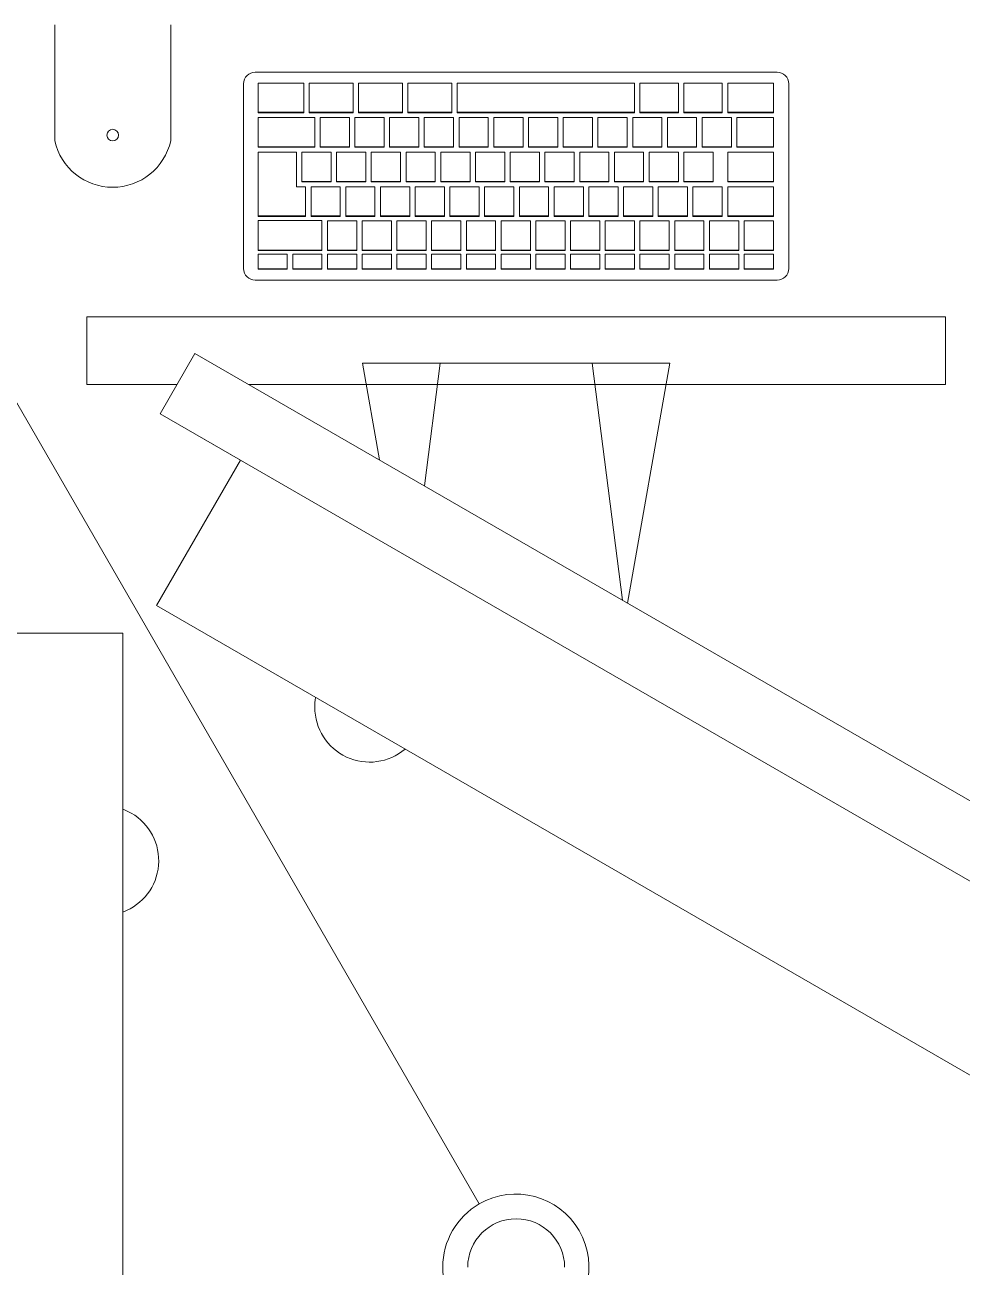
# Model space of a CAD drawing. Header units: millimetres. Extents: x 155927 to 326028, y -36033 to 97293.
# Drawn here: x 183402 to 183915, y 20882 to 21562 of the extents above; entities that cross this region are included whole.
import ezdxf

# ---------------------------------------------------------------- set-up
doc = ezdxf.new("R2010")
doc.units = ezdxf.units.MM
doc.header["$MEASUREMENT"] = 0
for name, color, linetype, lineweight in [('A-GENM', 8, 'CONTINUOUS', 9), ('E-ELEC-EQPM', 8, 'CONTINUOUS', 9), ('I-FURN', 8, 'CONTINUOUS', 9)]:
    doc.layers.add(name, color=color, linetype=linetype, lineweight=lineweight)

msp = doc.modelspace()

# ---------------------------------------------------------------- linework, layer by layer
at = {"layer": 'A-GENM'}
for p, q in [((183418.01, 21561.98), (183418.01, 21498.48)), ((183481.51, 21498.48), (183481.51, 21561.98)), ((183813.27, 21536.1), (183527.74, 21536.1)), ((183521.39, 21529.75), (183521.39, 21428.59)), ((183554.27, 21530.11), (183529.27, 21530.11)), ((183529.27, 21530.11), (183529.27, 21514.17)), ((183554.27, 21514.17), (183554.27, 21530.11)), ((183581.27, 21530.11), (183557.27, 21530.11)), ((183557.27, 21530.11), (183557.27, 21514.17)), ((183581.27, 21514.17), (183581.27, 21530.11)), ((183608.27, 21530.11), (183584.27, 21530.11)), ((183584.27, 21530.11), (183584.27, 21514.17)), ((183608.27, 21514.17), (183608.27, 21530.11)), ((183635.27, 21530.11), (183611.27, 21530.11)), ((183611.27, 21530.11), (183611.27, 21514.17)), ((183635.27, 21514.17), (183635.27, 21530.11)), ((183638.27, 21530.11), (183638.27, 21514.17)), ((183735.27, 21530.11), (183638.27, 21530.11)), ((183735.27, 21514.17), (183735.27, 21530.11)), ((183738.27, 21530.11), (183738.27, 21514.17)), ((183759.27, 21530.11), (183738.27, 21530.11)), ((183759.27, 21514.17), (183759.27, 21530.11)), ((183762.27, 21530.11), (183762.27, 21514.17)), ((183783.27, 21530.11), (183762.27, 21530.11)), ((183783.27, 21514.17), (183783.27, 21530.11)), ((183786.27, 21530.11), (183786.27, 21514.17)), ((183811.27, 21530.11), (183786.27, 21530.11)), ((183811.27, 21514.17), (183811.27, 21530.11)), ((183819.62, 21428.59), (183819.62, 21529.75)), ((183529.27, 21514.17), (183554.27, 21514.17)), ((183529.27, 21513.89), (183529.27, 21514.17)), ((183554.27, 21513.89), (183529.27, 21513.89)), ((183529.27, 21511.2), (183529.27, 21495.24)), ((183560.27, 21511.2), (183529.27, 21511.2)), ((183554.27, 21513.89), (183554.27, 21514.17)), ((183557.27, 21514.17), (183581.27, 21514.17)), ((183557.27, 21513.89), (183557.27, 21514.17)), ((183581.27, 21513.89), (183557.27, 21513.89)), ((183560.27, 21495.24), (183560.27, 21511.2)), ((183563.27, 21511.2), (183563.27, 21495.24)), ((183579.27, 21511.2), (183563.27, 21511.2)), ((183579.27, 21495.24), (183579.27, 21511.2)), ((183581.27, 21513.89), (183581.27, 21514.17)), ((183582.27, 21511.2), (183582.27, 21495.24)), ((183598.27, 21511.2), (183582.27, 21511.2)), ((183584.27, 21514.17), (183608.27, 21514.17)), ((183584.27, 21513.89), (183584.27, 21514.17)), ((183608.27, 21513.89), (183584.27, 21513.89)), ((183598.27, 21495.24), (183598.27, 21511.2)), ((183601.27, 21511.2), (183601.27, 21495.24)), ((183617.27, 21511.2), (183601.27, 21511.2)), ((183608.27, 21513.89), (183608.27, 21514.17)), ((183611.27, 21514.17), (183635.27, 21514.17)), ((183611.27, 21513.89), (183611.27, 21514.17)), ((183635.27, 21513.89), (183611.27, 21513.89)), ((183617.27, 21495.24), (183617.27, 21511.2)), ((183620.27, 21511.2), (183620.27, 21495.24)), ((183636.27, 21511.2), (183620.27, 21511.2)), ((183635.27, 21513.89), (183635.27, 21514.17)), ((183636.27, 21495.24), (183636.27, 21511.2)), ((183638.27, 21514.17), (183735.27, 21514.17)), ((183638.27, 21513.89), (183638.27, 21514.17)), ((183735.27, 21513.89), (183638.27, 21513.89)), ((183639.27, 21511.2), (183639.27, 21495.24)), ((183655.27, 21511.2), (183639.27, 21511.2)), ((183655.27, 21495.24), (183655.27, 21511.2)), ((183658.27, 21511.2), (183658.27, 21495.24)), ((183674.27, 21511.2), (183658.27, 21511.2)), ((183674.27, 21495.24), (183674.27, 21511.2)), ((183677.27, 21511.2), (183677.27, 21495.24)), ((183693.27, 21511.2), (183677.27, 21511.2)), ((183693.27, 21495.24), (183693.27, 21511.2)), ((183696.27, 21511.2), (183696.27, 21495.24)), ((183712.27, 21511.2), (183696.27, 21511.2)), ((183712.27, 21495.24), (183712.27, 21511.2)), ((183715.27, 21511.2), (183715.27, 21495.24)), ((183731.27, 21511.2), (183715.27, 21511.2)), ((183731.27, 21495.24), (183731.27, 21511.2)), ((183734.27, 21511.2), (183734.27, 21495.24)), ((183750.27, 21511.2), (183734.27, 21511.2)), ((183735.27, 21513.89), (183735.27, 21514.17)), ((183738.27, 21514.17), (183759.27, 21514.17)), ((183738.27, 21513.89), (183738.27, 21514.17)), ((183759.27, 21513.89), (183738.27, 21513.89)), ((183750.27, 21495.24), (183750.27, 21511.2)), ((183753.27, 21511.2), (183753.27, 21495.24)), ((183769.27, 21511.2), (183753.27, 21511.2)), ((183759.27, 21513.89), (183759.27, 21514.17)), ((183762.27, 21514.17), (183783.27, 21514.17)), ((183762.27, 21513.89), (183762.27, 21514.17)), ((183783.27, 21513.89), (183762.27, 21513.89)), ((183769.27, 21495.24), (183769.27, 21511.2)), ((183772.27, 21511.2), (183772.27, 21495.24)), ((183788.27, 21511.2), (183772.27, 21511.2)), ((183783.27, 21513.89), (183783.27, 21514.17)), ((183786.27, 21514.17), (183811.27, 21514.17)), ((183786.27, 21513.89), (183786.27, 21514.17)), ((183811.27, 21513.89), (183786.27, 21513.89)), ((183788.27, 21495.24), (183788.27, 21511.2)), ((183791.27, 21511.18), (183791.27, 21495.24)), ((183811.27, 21511.18), (183791.27, 21511.18)), ((183811.27, 21513.89), (183811.27, 21514.17)), ((183811.27, 21495.24), (183811.27, 21511.18)), ((183529.27, 21495.24), (183560.27, 21495.24)), ((183529.27, 21494.97), (183529.27, 21495.24)), ((183560.27, 21494.97), (183529.27, 21494.97)), ((183560.27, 21494.97), (183560.27, 21495.24)), ((183563.27, 21495.24), (183579.27, 21495.24)), ((183563.27, 21494.97), (183563.27, 21495.24)), ((183579.27, 21494.97), (183563.27, 21494.97)), ((183579.27, 21494.97), (183579.27, 21495.24)), ((183582.27, 21495.24), (183598.27, 21495.24)), ((183582.27, 21494.97), (183582.27, 21495.24)), ((183598.27, 21494.97), (183582.27, 21494.97)), ((183598.27, 21494.97), (183598.27, 21495.24)), ((183601.27, 21495.24), (183617.27, 21495.24)), ((183601.27, 21494.97), (183601.27, 21495.24)), ((183617.27, 21494.97), (183601.27, 21494.97)), ((183617.27, 21494.97), (183617.27, 21495.24)), ((183620.27, 21495.24), (183636.27, 21495.24)), ((183620.27, 21494.97), (183620.27, 21495.24)), ((183636.27, 21494.97), (183620.27, 21494.97)), ((183636.27, 21494.97), (183636.27, 21495.24)), ((183639.27, 21495.24), (183655.27, 21495.24)), ((183639.27, 21494.97), (183639.27, 21495.24)), ((183655.27, 21494.97), (183639.27, 21494.97)), ((183655.27, 21494.97), (183655.27, 21495.24)), ((183658.27, 21495.24), (183674.27, 21495.24)), ((183658.27, 21494.97), (183658.27, 21495.24)), ((183674.27, 21494.97), (183658.27, 21494.97)), ((183674.27, 21494.97), (183674.27, 21495.24)), ((183677.27, 21495.24), (183693.27, 21495.24)), ((183677.27, 21494.97), (183677.27, 21495.24)), ((183693.27, 21494.97), (183677.27, 21494.97)), ((183693.27, 21494.97), (183693.27, 21495.24)), ((183696.27, 21495.24), (183712.27, 21495.24)), ((183696.27, 21494.97), (183696.27, 21495.24)), ((183712.27, 21494.97), (183696.27, 21494.97)), ((183712.27, 21494.97), (183712.27, 21495.24)), ((183715.27, 21495.24), (183731.27, 21495.24)), ((183715.27, 21494.97), (183715.27, 21495.24)), ((183731.27, 21494.97), (183715.27, 21494.97)), ((183731.27, 21494.97), (183731.27, 21495.24)), ((183734.27, 21495.24), (183750.27, 21495.24)), ((183734.27, 21494.97), (183734.27, 21495.24)), ((183750.27, 21494.97), (183734.27, 21494.97)), ((183750.27, 21494.97), (183750.27, 21495.24)), ((183753.27, 21495.24), (183769.27, 21495.24)), ((183753.27, 21494.97), (183753.27, 21495.24)), ((183769.27, 21494.97), (183753.27, 21494.97)), ((183769.27, 21494.97), (183769.27, 21495.24)), ((183772.27, 21495.24), (183788.27, 21495.24)), ((183772.27, 21494.97), (183772.27, 21495.24)), ((183788.27, 21494.97), (183772.27, 21494.97)), ((183788.27, 21494.97), (183788.27, 21495.24)), ((183791.27, 21495.24), (183811.27, 21495.24)), ((183791.27, 21494.97), (183791.27, 21495.24)), ((183811.27, 21494.97), (183791.27, 21494.97)), ((183811.27, 21494.97), (183811.27, 21495.24)), ((183550.27, 21492.28), (183529.27, 21492.28)), ((183529.27, 21492.28), (183529.27, 21457.39)), ((183550.27, 21473.35), (183550.27, 21492.28)), ((183553.27, 21492.28), (183553.27, 21476.32)), ((183569.27, 21492.28), (183553.27, 21492.28)), ((183569.27, 21476.32), (183569.27, 21492.28)), ((183572.27, 21492.28), (183572.27, 21476.32)), ((183588.27, 21492.28), (183572.27, 21492.28)), ((183588.27, 21476.32), (183588.27, 21492.28)), ((183591.27, 21492.28), (183591.27, 21476.32)), ((183607.27, 21492.28), (183591.27, 21492.28)), ((183607.27, 21476.32), (183607.27, 21492.28)), ((183610.27, 21492.28), (183610.27, 21476.32)), ((183626.27, 21492.28), (183610.27, 21492.28)), ((183626.27, 21476.32), (183626.27, 21492.28)), ((183629.27, 21492.28), (183629.27, 21476.32)), ((183645.27, 21492.28), (183629.27, 21492.28)), ((183645.27, 21476.32), (183645.27, 21492.28)), ((183648.27, 21492.28), (183648.27, 21476.32)), ((183664.27, 21492.28), (183648.27, 21492.28)), ((183664.27, 21476.32), (183664.27, 21492.28)), ((183667.27, 21492.28), (183667.27, 21476.32)), ((183683.27, 21492.28), (183667.27, 21492.28)), ((183683.27, 21476.32), (183683.27, 21492.28)), ((183686.27, 21492.28), (183686.27, 21476.32)), ((183702.27, 21492.28), (183686.27, 21492.28)), ((183702.27, 21476.32), (183702.27, 21492.28)), ((183705.27, 21492.28), (183705.27, 21476.32)), ((183721.27, 21492.28), (183705.27, 21492.28)), ((183721.27, 21476.32), (183721.27, 21492.28)), ((183724.27, 21492.28), (183724.27, 21476.32)), ((183740.27, 21492.28), (183724.27, 21492.28)), ((183740.27, 21476.32), (183740.27, 21492.28)), ((183743.27, 21492.28), (183743.27, 21476.32)), ((183759.27, 21492.28), (183743.27, 21492.28)), ((183759.27, 21476.32), (183759.27, 21492.28)), ((183762.27, 21492.28), (183762.27, 21476.32)), ((183778.27, 21492.28), (183762.27, 21492.28)), ((183778.27, 21476.32), (183778.27, 21492.28)), ((183786.27, 21492.26), (183786.27, 21476.32)), ((183811.27, 21492.26), (183786.27, 21492.26)), ((183811.27, 21476.32), (183811.27, 21492.26)), ((183553.27, 21476.32), (183569.27, 21476.32)), ((183553.27, 21476.04), (183553.27, 21476.32)), ((183569.27, 21476.04), (183553.27, 21476.04)), ((183569.27, 21476.04), (183569.27, 21476.32)), ((183572.27, 21476.32), (183588.27, 21476.32)), ((183572.27, 21476.04), (183572.27, 21476.32)), ((183588.27, 21476.04), (183572.27, 21476.04)), ((183588.27, 21476.04), (183588.27, 21476.32)), ((183591.27, 21476.32), (183607.27, 21476.32)), ((183591.27, 21476.04), (183591.27, 21476.32)), ((183607.27, 21476.04), (183591.27, 21476.04)), ((183607.27, 21476.04), (183607.27, 21476.32)), ((183610.27, 21476.32), (183626.27, 21476.32)), ((183610.27, 21476.04), (183610.27, 21476.32)), ((183626.27, 21476.04), (183610.27, 21476.04)), ((183626.27, 21476.04), (183626.27, 21476.32)), ((183629.27, 21476.32), (183645.27, 21476.32)), ((183629.27, 21476.04), (183629.27, 21476.32)), ((183645.27, 21476.04), (183629.27, 21476.04)), ((183645.27, 21476.04), (183645.27, 21476.32)), ((183648.27, 21476.32), (183664.27, 21476.32)), ((183648.27, 21476.04), (183648.27, 21476.32)), ((183664.27, 21476.04), (183648.27, 21476.04)), ((183664.27, 21476.04), (183664.27, 21476.32)), ((183667.27, 21476.32), (183683.27, 21476.32)), ((183667.27, 21476.04), (183667.27, 21476.32)), ((183683.27, 21476.04), (183667.27, 21476.04)), ((183683.27, 21476.04), (183683.27, 21476.32)), ((183686.27, 21476.32), (183702.27, 21476.32)), ((183686.27, 21476.04), (183686.27, 21476.32)), ((183702.27, 21476.04), (183686.27, 21476.04)), ((183702.27, 21476.04), (183702.27, 21476.32)), ((183705.27, 21476.32), (183721.27, 21476.32)), ((183705.27, 21476.04), (183705.27, 21476.32)), ((183721.27, 21476.04), (183705.27, 21476.04)), ((183721.27, 21476.04), (183721.27, 21476.32)), ((183724.27, 21476.32), (183740.27, 21476.32)), ((183724.27, 21476.04), (183724.27, 21476.32)), ((183740.27, 21476.04), (183724.27, 21476.04)), ((183740.27, 21476.04), (183740.27, 21476.32)), ((183743.27, 21476.32), (183759.27, 21476.32)), ((183743.27, 21476.04), (183743.27, 21476.32)), ((183759.27, 21476.04), (183743.27, 21476.04)), ((183759.27, 21476.04), (183759.27, 21476.32)), ((183762.27, 21476.32), (183778.27, 21476.32)), ((183762.27, 21476.04), (183762.27, 21476.32)), ((183778.27, 21476.04), (183762.27, 21476.04)), ((183778.27, 21476.04), (183778.27, 21476.32)), ((183786.27, 21476.32), (183811.27, 21476.32)), ((183786.27, 21476.04), (183786.27, 21476.32)), ((183811.27, 21476.04), (183786.27, 21476.04)), ((183811.27, 21476.04), (183811.27, 21476.32)), ((183555.27, 21473.35), (183550.27, 21473.35)), ((183555.27, 21457.39), (183555.27, 21473.35)), ((183558.27, 21473.35), (183558.27, 21457.39)), ((183574.27, 21473.35), (183558.27, 21473.35)), ((183574.27, 21457.39), (183574.27, 21473.35)), ((183577.27, 21473.35), (183577.27, 21457.39)), ((183593.27, 21473.35), (183577.27, 21473.35)), ((183593.27, 21457.39), (183593.27, 21473.35)), ((183596.27, 21473.35), (183596.27, 21457.39)), ((183612.27, 21473.35), (183596.27, 21473.35)), ((183612.27, 21457.39), (183612.27, 21473.35)), ((183615.27, 21473.35), (183615.27, 21457.39)), ((183631.27, 21473.35), (183615.27, 21473.35)), ((183631.27, 21457.39), (183631.27, 21473.35)), ((183634.27, 21473.35), (183634.27, 21457.39)), ((183650.27, 21473.35), (183634.27, 21473.35)), ((183650.27, 21457.39), (183650.27, 21473.35)), ((183653.27, 21473.35), (183653.27, 21457.39)), ((183669.27, 21473.35), (183653.27, 21473.35)), ((183669.27, 21457.39), (183669.27, 21473.35)), ((183672.27, 21473.35), (183672.27, 21457.39)), ((183688.27, 21473.35), (183672.27, 21473.35)), ((183688.27, 21457.39), (183688.27, 21473.35)), ((183691.27, 21473.35), (183691.27, 21457.39)), ((183707.27, 21473.35), (183691.27, 21473.35)), ((183707.27, 21457.39), (183707.27, 21473.35)), ((183710.27, 21473.35), (183710.27, 21457.39)), ((183726.27, 21473.35), (183710.27, 21473.35)), ((183726.27, 21457.39), (183726.27, 21473.35)), ((183729.27, 21473.35), (183729.27, 21457.39)), ((183745.27, 21473.35), (183729.27, 21473.35)), ((183745.27, 21457.39), (183745.27, 21473.35)), ((183748.27, 21473.35), (183748.27, 21457.39)), ((183764.27, 21473.35), (183748.27, 21473.35)), ((183764.27, 21457.39), (183764.27, 21473.35)), ((183767.27, 21473.35), (183767.27, 21457.39)), ((183783.27, 21473.35), (183767.27, 21473.35)), ((183783.27, 21457.39), (183783.27, 21473.35)), ((183786.27, 21473.33), (183786.27, 21457.39)), ((183811.27, 21473.33), (183786.27, 21473.33)), ((183811.27, 21457.39), (183811.27, 21473.33)), ((183529.27, 21457.39), (183555.27, 21457.39)), ((183529.27, 21457.11), (183529.27, 21457.39)), ((183555.27, 21457.11), (183529.27, 21457.11)), ((183564.27, 21454.98), (183529.27, 21454.98)), ((183529.27, 21454.98), (183529.27, 21438.74)), ((183555.27, 21457.11), (183555.27, 21457.39)), ((183558.27, 21457.39), (183574.27, 21457.39)), ((183558.27, 21457.11), (183558.27, 21457.39)), ((183574.27, 21457.11), (183558.27, 21457.11)), ((183564.27, 21438.74), (183564.27, 21454.98)), ((183567.27, 21454.7), (183567.27, 21438.74)), ((183583.27, 21454.7), (183567.27, 21454.7)), ((183574.27, 21457.11), (183574.27, 21457.39)), ((183577.27, 21457.39), (183593.27, 21457.39)), ((183577.27, 21457.11), (183577.27, 21457.39)), ((183593.27, 21457.11), (183577.27, 21457.11)), ((183583.27, 21438.74), (183583.27, 21454.7)), ((183586.27, 21454.7), (183586.27, 21438.74)), ((183602.27, 21454.7), (183586.27, 21454.7)), ((183593.27, 21457.11), (183593.27, 21457.39)), ((183596.27, 21457.39), (183612.27, 21457.39)), ((183596.27, 21457.11), (183596.27, 21457.39)), ((183612.27, 21457.11), (183596.27, 21457.11)), ((183602.27, 21438.74), (183602.27, 21454.7)), ((183605.27, 21454.7), (183605.27, 21438.74)), ((183621.27, 21454.7), (183605.27, 21454.7)), ((183612.27, 21457.11), (183612.27, 21457.39)), ((183615.27, 21457.39), (183631.27, 21457.39)), ((183615.27, 21457.11), (183615.27, 21457.39)), ((183631.27, 21457.11), (183615.27, 21457.11)), ((183621.27, 21438.74), (183621.27, 21454.7)), ((183624.27, 21454.7), (183624.27, 21438.74)), ((183640.27, 21454.7), (183624.27, 21454.7)), ((183631.27, 21457.11), (183631.27, 21457.39)), ((183634.27, 21457.39), (183650.27, 21457.39)), ((183634.27, 21457.11), (183634.27, 21457.39)), ((183650.27, 21457.11), (183634.27, 21457.11)), ((183640.27, 21438.74), (183640.27, 21454.7)), ((183643.27, 21454.7), (183643.27, 21438.74)), ((183659.27, 21454.7), (183643.27, 21454.7)), ((183650.27, 21457.11), (183650.27, 21457.39)), ((183653.27, 21457.39), (183669.27, 21457.39)), ((183653.27, 21457.11), (183653.27, 21457.39)), ((183669.27, 21457.11), (183653.27, 21457.11)), ((183659.27, 21438.74), (183659.27, 21454.7)), ((183662.27, 21454.7), (183662.27, 21438.74)), ((183678.27, 21454.7), (183662.27, 21454.7)), ((183669.27, 21457.11), (183669.27, 21457.39)), ((183672.27, 21457.39), (183688.27, 21457.39)), ((183672.27, 21457.11), (183672.27, 21457.39)), ((183688.27, 21457.11), (183672.27, 21457.11)), ((183678.27, 21438.74), (183678.27, 21454.7)), ((183681.27, 21454.7), (183681.27, 21438.74)), ((183697.27, 21454.7), (183681.27, 21454.7)), ((183688.27, 21457.11), (183688.27, 21457.39)), ((183691.27, 21457.39), (183707.27, 21457.39)), ((183691.27, 21457.11), (183691.27, 21457.39)), ((183707.27, 21457.11), (183691.27, 21457.11)), ((183697.27, 21438.74), (183697.27, 21454.7)), ((183700.27, 21454.7), (183700.27, 21438.74)), ((183716.27, 21454.7), (183700.27, 21454.7)), ((183707.27, 21457.11), (183707.27, 21457.39)), ((183710.27, 21457.39), (183726.27, 21457.39)), ((183710.27, 21457.11), (183710.27, 21457.39)), ((183726.27, 21457.11), (183710.27, 21457.11)), ((183716.27, 21438.74), (183716.27, 21454.7)), ((183719.27, 21454.7), (183719.27, 21438.74)), ((183735.27, 21454.7), (183719.27, 21454.7)), ((183726.27, 21457.11), (183726.27, 21457.39)), ((183729.27, 21457.39), (183745.27, 21457.39)), ((183729.27, 21457.11), (183729.27, 21457.39)), ((183745.27, 21457.11), (183729.27, 21457.11)), ((183735.27, 21438.74), (183735.27, 21454.7)), ((183738.27, 21454.7), (183738.27, 21438.74)), ((183754.27, 21454.7), (183738.27, 21454.7)), ((183745.27, 21457.11), (183745.27, 21457.39)), ((183748.27, 21457.39), (183764.27, 21457.39)), ((183748.27, 21457.11), (183748.27, 21457.39)), ((183764.27, 21457.11), (183748.27, 21457.11)), ((183754.27, 21438.74), (183754.27, 21454.7)), ((183757.27, 21454.7), (183757.27, 21438.74)), ((183773.27, 21454.7), (183757.27, 21454.7)), ((183764.27, 21457.11), (183764.27, 21457.39)), ((183767.27, 21457.39), (183783.27, 21457.39)), ((183767.27, 21457.11), (183767.27, 21457.39)), ((183783.27, 21457.11), (183767.27, 21457.11)), ((183773.27, 21438.74), (183773.27, 21454.7)), ((183776.27, 21454.7), (183776.27, 21438.74)), ((183792.27, 21454.7), (183776.27, 21454.7)), ((183783.27, 21457.11), (183783.27, 21457.39)), ((183786.27, 21457.39), (183811.27, 21457.39)), ((183786.27, 21457.11), (183786.27, 21457.39)), ((183811.27, 21457.11), (183786.27, 21457.11)), ((183792.27, 21438.74), (183792.27, 21454.7)), ((183795.27, 21454.7), (183795.27, 21438.74)), ((183811.27, 21454.7), (183795.27, 21454.7)), ((183811.27, 21457.11), (183811.27, 21457.39)), ((183811.27, 21438.74), (183811.27, 21454.7)), ((183529.27, 21438.74), (183564.27, 21438.74)), ((183529.27, 21438.46), (183529.27, 21438.74)), ((183564.27, 21438.46), (183529.27, 21438.46)), ((183529.27, 21436.48), (183529.27, 21428.5)), ((183545.27, 21436.48), (183529.27, 21436.48)), ((183545.27, 21428.5), (183545.27, 21436.48)), ((183548.27, 21436.48), (183548.27, 21428.5)), ((183564.27, 21436.48), (183548.27, 21436.48)), ((183564.27, 21438.46), (183564.27, 21438.74)), ((183564.27, 21428.5), (183564.27, 21436.48)), ((183567.27, 21438.74), (183583.27, 21438.74)), ((183567.27, 21438.46), (183567.27, 21438.74)), ((183583.27, 21438.46), (183567.27, 21438.46)), ((183567.27, 21436.48), (183567.27, 21428.5)), ((183583.27, 21436.48), (183567.27, 21436.48)), ((183583.27, 21438.46), (183583.27, 21438.74)), ((183583.27, 21428.5), (183583.27, 21436.48)), ((183586.27, 21438.74), (183602.27, 21438.74)), ((183586.27, 21438.46), (183586.27, 21438.74)), ((183602.27, 21438.46), (183586.27, 21438.46)), ((183586.27, 21436.48), (183586.27, 21428.5)), ((183602.27, 21436.48), (183586.27, 21436.48)), ((183602.27, 21438.46), (183602.27, 21438.74)), ((183602.27, 21428.5), (183602.27, 21436.48)), ((183605.27, 21438.74), (183621.27, 21438.74)), ((183605.27, 21438.46), (183605.27, 21438.74)), ((183621.27, 21438.46), (183605.27, 21438.46)), ((183605.27, 21436.48), (183605.27, 21428.5)), ((183621.27, 21436.48), (183605.27, 21436.48)), ((183621.27, 21438.46), (183621.27, 21438.74)), ((183621.27, 21428.5), (183621.27, 21436.48)), ((183624.27, 21438.74), (183640.27, 21438.74)), ((183624.27, 21438.46), (183624.27, 21438.74)), ((183640.27, 21438.46), (183624.27, 21438.46)), ((183624.27, 21436.48), (183624.27, 21428.5)), ((183640.27, 21436.48), (183624.27, 21436.48)), ((183640.27, 21438.46), (183640.27, 21438.74)), ((183640.27, 21428.5), (183640.27, 21436.48)), ((183643.27, 21438.74), (183659.27, 21438.74)), ((183643.27, 21438.46), (183643.27, 21438.74)), ((183659.27, 21438.46), (183643.27, 21438.46)), ((183643.27, 21436.48), (183643.27, 21428.5)), ((183659.27, 21436.48), (183643.27, 21436.48)), ((183659.27, 21438.46), (183659.27, 21438.74)), ((183659.27, 21428.5), (183659.27, 21436.48)), ((183662.27, 21438.74), (183678.27, 21438.74)), ((183662.27, 21438.46), (183662.27, 21438.74)), ((183678.27, 21438.46), (183662.27, 21438.46)), ((183662.27, 21436.48), (183662.27, 21428.5)), ((183678.27, 21436.48), (183662.27, 21436.48)), ((183678.27, 21438.46), (183678.27, 21438.74)), ((183678.27, 21428.5), (183678.27, 21436.48)), ((183681.27, 21438.74), (183697.27, 21438.74)), ((183681.27, 21438.46), (183681.27, 21438.74)), ((183697.27, 21438.46), (183681.27, 21438.46)), ((183681.27, 21436.48), (183681.27, 21428.5)), ((183697.27, 21436.48), (183681.27, 21436.48)), ((183697.27, 21438.46), (183697.27, 21438.74)), ((183697.27, 21428.5), (183697.27, 21436.48)), ((183700.27, 21438.74), (183716.27, 21438.74)), ((183700.27, 21438.46), (183700.27, 21438.74)), ((183716.27, 21438.46), (183700.27, 21438.46)), ((183700.27, 21436.48), (183700.27, 21428.5)), ((183716.27, 21436.48), (183700.27, 21436.48)), ((183716.27, 21438.46), (183716.27, 21438.74)), ((183716.27, 21428.5), (183716.27, 21436.48)), ((183719.27, 21438.74), (183735.27, 21438.74)), ((183719.27, 21438.46), (183719.27, 21438.74)), ((183735.27, 21438.46), (183719.27, 21438.46)), ((183719.27, 21436.48), (183719.27, 21428.5)), ((183735.27, 21436.48), (183719.27, 21436.48)), ((183735.27, 21438.46), (183735.27, 21438.74)), ((183735.27, 21428.5), (183735.27, 21436.48)), ((183738.27, 21438.74), (183754.27, 21438.74)), ((183738.27, 21438.46), (183738.27, 21438.74)), ((183754.27, 21438.46), (183738.27, 21438.46)), ((183738.27, 21436.48), (183738.27, 21428.5)), ((183754.27, 21436.48), (183738.27, 21436.48)), ((183754.27, 21438.46), (183754.27, 21438.74)), ((183754.27, 21428.5), (183754.27, 21436.48)), ((183757.27, 21438.74), (183773.27, 21438.74)), ((183757.27, 21438.46), (183757.27, 21438.74)), ((183773.27, 21438.46), (183757.27, 21438.46)), ((183757.27, 21436.48), (183757.27, 21428.5)), ((183773.27, 21436.48), (183757.27, 21436.48)), ((183773.27, 21438.46), (183773.27, 21438.74)), ((183773.27, 21428.5), (183773.27, 21436.48)), ((183776.27, 21438.74), (183792.27, 21438.74)), ((183776.27, 21438.46), (183776.27, 21438.74)), ((183792.27, 21438.46), (183776.27, 21438.46)), ((183776.27, 21436.48), (183776.27, 21428.5)), ((183792.27, 21436.48), (183776.27, 21436.48)), ((183792.27, 21438.46), (183792.27, 21438.74)), ((183792.27, 21428.5), (183792.27, 21436.48)), ((183795.27, 21438.74), (183811.27, 21438.74)), ((183795.27, 21438.46), (183795.27, 21438.74)), ((183811.27, 21438.46), (183795.27, 21438.46)), ((183795.27, 21436.48), (183795.27, 21428.5)), ((183811.27, 21436.48), (183795.27, 21436.48)), ((183811.27, 21438.46), (183811.27, 21438.74)), ((183811.27, 21428.5), (183811.27, 21436.48)), ((183529.27, 21428.5), (183545.27, 21428.5)), ((183529.27, 21428.22), (183529.27, 21428.5)), ((183545.27, 21428.22), (183529.27, 21428.22)), ((183545.27, 21428.22), (183545.27, 21428.5)), ((183548.27, 21428.5), (183564.27, 21428.5)), ((183548.27, 21428.22), (183548.27, 21428.5)), ((183564.27, 21428.22), (183548.27, 21428.22)), ((183564.27, 21428.22), (183564.27, 21428.5)), ((183567.27, 21428.5), (183583.27, 21428.5)), ((183567.27, 21428.22), (183567.27, 21428.5)), ((183583.27, 21428.22), (183567.27, 21428.22)), ((183583.27, 21428.22), (183583.27, 21428.5)), ((183586.27, 21428.5), (183602.27, 21428.5)), ((183586.27, 21428.22), (183586.27, 21428.5)), ((183602.27, 21428.22), (183586.27, 21428.22)), ((183602.27, 21428.22), (183602.27, 21428.5)), ((183605.27, 21428.5), (183621.27, 21428.5)), ((183605.27, 21428.22), (183605.27, 21428.5)), ((183621.27, 21428.22), (183605.27, 21428.22)), ((183621.27, 21428.22), (183621.27, 21428.5)), ((183624.27, 21428.5), (183640.27, 21428.5)), ((183624.27, 21428.22), (183624.27, 21428.5)), ((183640.27, 21428.22), (183624.27, 21428.22)), ((183640.27, 21428.22), (183640.27, 21428.5)), ((183643.27, 21428.5), (183659.27, 21428.5)), ((183643.27, 21428.22), (183643.27, 21428.5)), ((183659.27, 21428.22), (183643.27, 21428.22)), ((183659.27, 21428.22), (183659.27, 21428.5)), ((183662.27, 21428.5), (183678.27, 21428.5)), ((183662.27, 21428.22), (183662.27, 21428.5)), ((183678.27, 21428.22), (183662.27, 21428.22)), ((183678.27, 21428.22), (183678.27, 21428.5)), ((183681.27, 21428.5), (183697.27, 21428.5)), ((183681.27, 21428.22), (183681.27, 21428.5)), ((183697.27, 21428.22), (183681.27, 21428.22)), ((183697.27, 21428.22), (183697.27, 21428.5)), ((183700.27, 21428.5), (183716.27, 21428.5)), ((183700.27, 21428.22), (183700.27, 21428.5)), ((183716.27, 21428.22), (183700.27, 21428.22)), ((183716.27, 21428.22), (183716.27, 21428.5)), ((183719.27, 21428.5), (183735.27, 21428.5)), ((183719.27, 21428.22), (183719.27, 21428.5)), ((183735.27, 21428.22), (183719.27, 21428.22)), ((183735.27, 21428.22), (183735.27, 21428.5)), ((183738.27, 21428.5), (183754.27, 21428.5)), ((183738.27, 21428.22), (183738.27, 21428.5)), ((183754.27, 21428.22), (183738.27, 21428.22)), ((183754.27, 21428.22), (183754.27, 21428.5)), ((183757.27, 21428.5), (183773.27, 21428.5)), ((183757.27, 21428.22), (183757.27, 21428.5)), ((183773.27, 21428.22), (183757.27, 21428.22)), ((183773.27, 21428.22), (183773.27, 21428.5)), ((183776.27, 21428.5), (183792.27, 21428.5)), ((183776.27, 21428.22), (183776.27, 21428.5)), ((183792.27, 21428.22), (183776.27, 21428.22)), ((183792.27, 21428.22), (183792.27, 21428.5)), ((183795.27, 21428.5), (183811.27, 21428.5)), ((183795.27, 21428.22), (183795.27, 21428.5)), ((183811.27, 21428.22), (183795.27, 21428.22)), ((183811.27, 21428.22), (183811.27, 21428.5)), ((183527.74, 21422.24), (183813.27, 21422.24))]:
    msp.add_line(p, q, dxfattribs=at)
for centre, radius, start, end in [((183527.74, 21529.75), 6.35, 90, 180), ((183813.27, 21529.75), 6.35, 0, 90), ((183449.76, 21501.63), 3.16, 0, 180), ((183449.76, 21501.63), 3.16, 180, 0), ((183449.76, 21505.62), 32.54, 192.68038, 347.31962), ((183527.74, 21428.59), 6.35, 180, 270), ((183813.27, 21428.59), 6.35, 270, 0)]:
    msp.add_arc(centre, radius, start, end, dxfattribs=at)
at = {"layer": 'E-ELEC-EQPM'}
for p, q in [((183475.73, 21349.09), (183494.78, 21382.09)), ((183475.73, 21349.09), (183494.78, 21382.09)), ((183494.78, 21382.09), (184187.6, 20982.09)), ((183494.78, 21382.09), (184187.6, 20982.09)), ((183519.72, 21323.69), (183475.73, 21349.09)), ((184168.55, 20949.09), (183475.73, 21349.09)), ((183473.77, 21244.1), (183519.72, 21323.69)), ((183473.77, 21244.1), (183519.72, 21323.69)), ((184078.6, 20894.9), (183473.77, 21244.1)), ((184078.6, 20894.9), (183473.77, 21244.1)), ((183363.38, 21228.95), (183455.28, 21228.95)), ((183363.38, 21228.95), (183455.28, 21228.95)), ((183455.28, 21228.95), (183455.28, 20530.55)), ((183455.28, 21228.95), (183455.28, 20530.55))]:
    msp.add_line(p, q, dxfattribs=at)
at = {"layer": 'I-FURN'}
for p, q in [((183650.33, 20916.64), (183095.31, 21877.92)), ((183095.31, 21877.92), (183650.33, 20916.64)), ((183435.56, 21365.15), (183435.56, 21402.24)), ((183905.46, 21402.24), (183435.56, 21402.24)), ((183905.46, 21365.15), (183905.46, 21402.24)), ((183586.35, 21376.84), (183754.66, 21376.84)), ((183595.72, 21323.81), (183586.35, 21376.84)), ((183628.94, 21376.84), (183620.34, 21309.59)), ((183712.08, 21376.84), (183728.67, 21247.04)), ((183754.66, 21376.84), (183731.49, 21245.42)), ((183435.56, 21365.15), (183485, 21365.15)), ((183524.11, 21365.15), (183905.46, 21365.15))]:
    msp.add_line(p, q, dxfattribs=at)
for centre, radius, start, end in [((183590.33, 21188.43), 30, 169.77024, 180), ((183590.33, 21188.43), 30, 180, 310.22976), ((183444.95, 21104.49), 30, 60.00282, 69.69206), ((183444.95, 21104.49), 30, 290.30789, 60.00282), ((183670.34, 20882), 40, 120.00141, 300.00141), ((183670.34, 20882), 40, 300.00141, 120.00141), ((183670.51, 20881.99), 26.51, 0, 180)]:
    msp.add_arc(centre, radius, start, end, dxfattribs=at)

doc.saveas('drawing.dxf')
